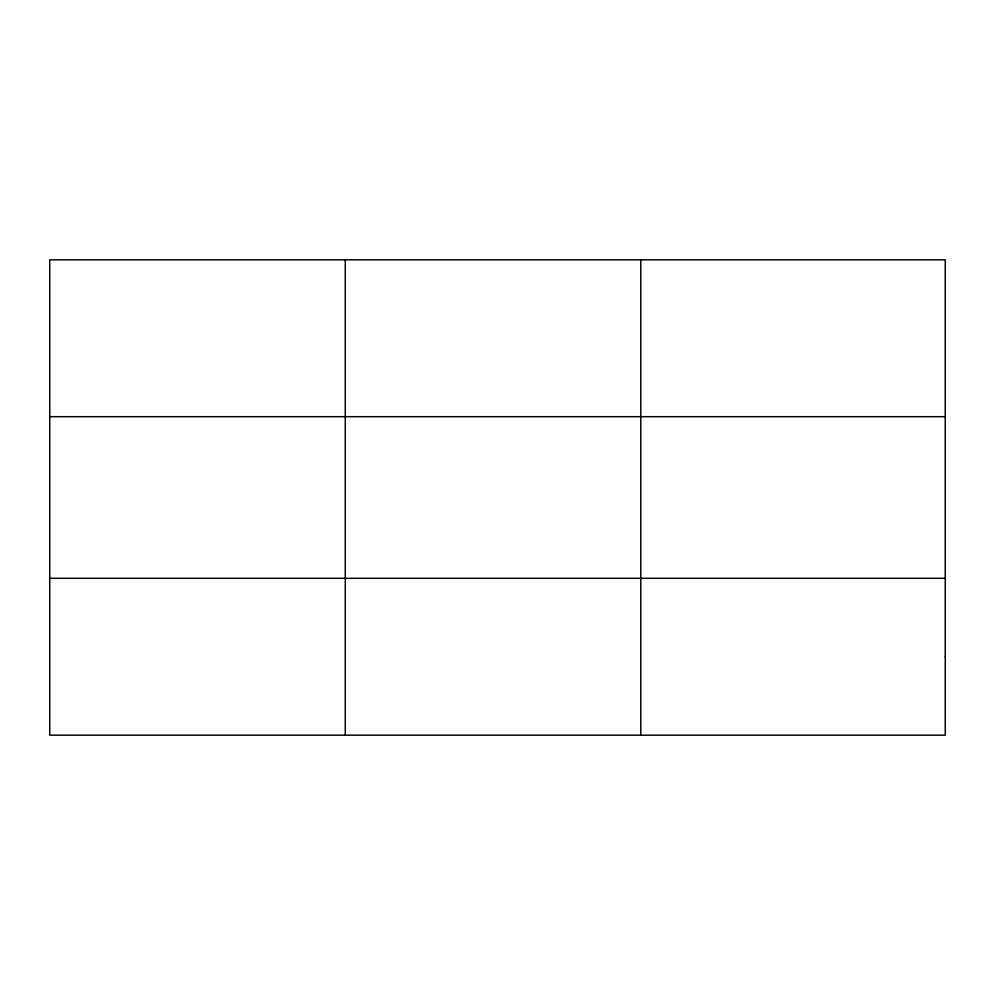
<?xml version="1.0" encoding="UTF-8"?>
<svg xmlns="http://www.w3.org/2000/svg" width="995" height="995" viewBox="0 0 995 995"><rect width="100%" height="100%" fill="white"/><g stroke="black" fill="none" stroke-linecap="round" stroke-linejoin="round"><path stroke-width="1.49" d="M345.265 259.819L345.265 735.181M640.78 259.819L640.78 735.181M49.75 416.694L945.25 416.694M49.75 578.306L945.25 578.306M945.25 656.737L945.25 735.181L49.75 735.181L49.75 259.819L945.25 259.819L945.25 656.737"/></g></svg>
